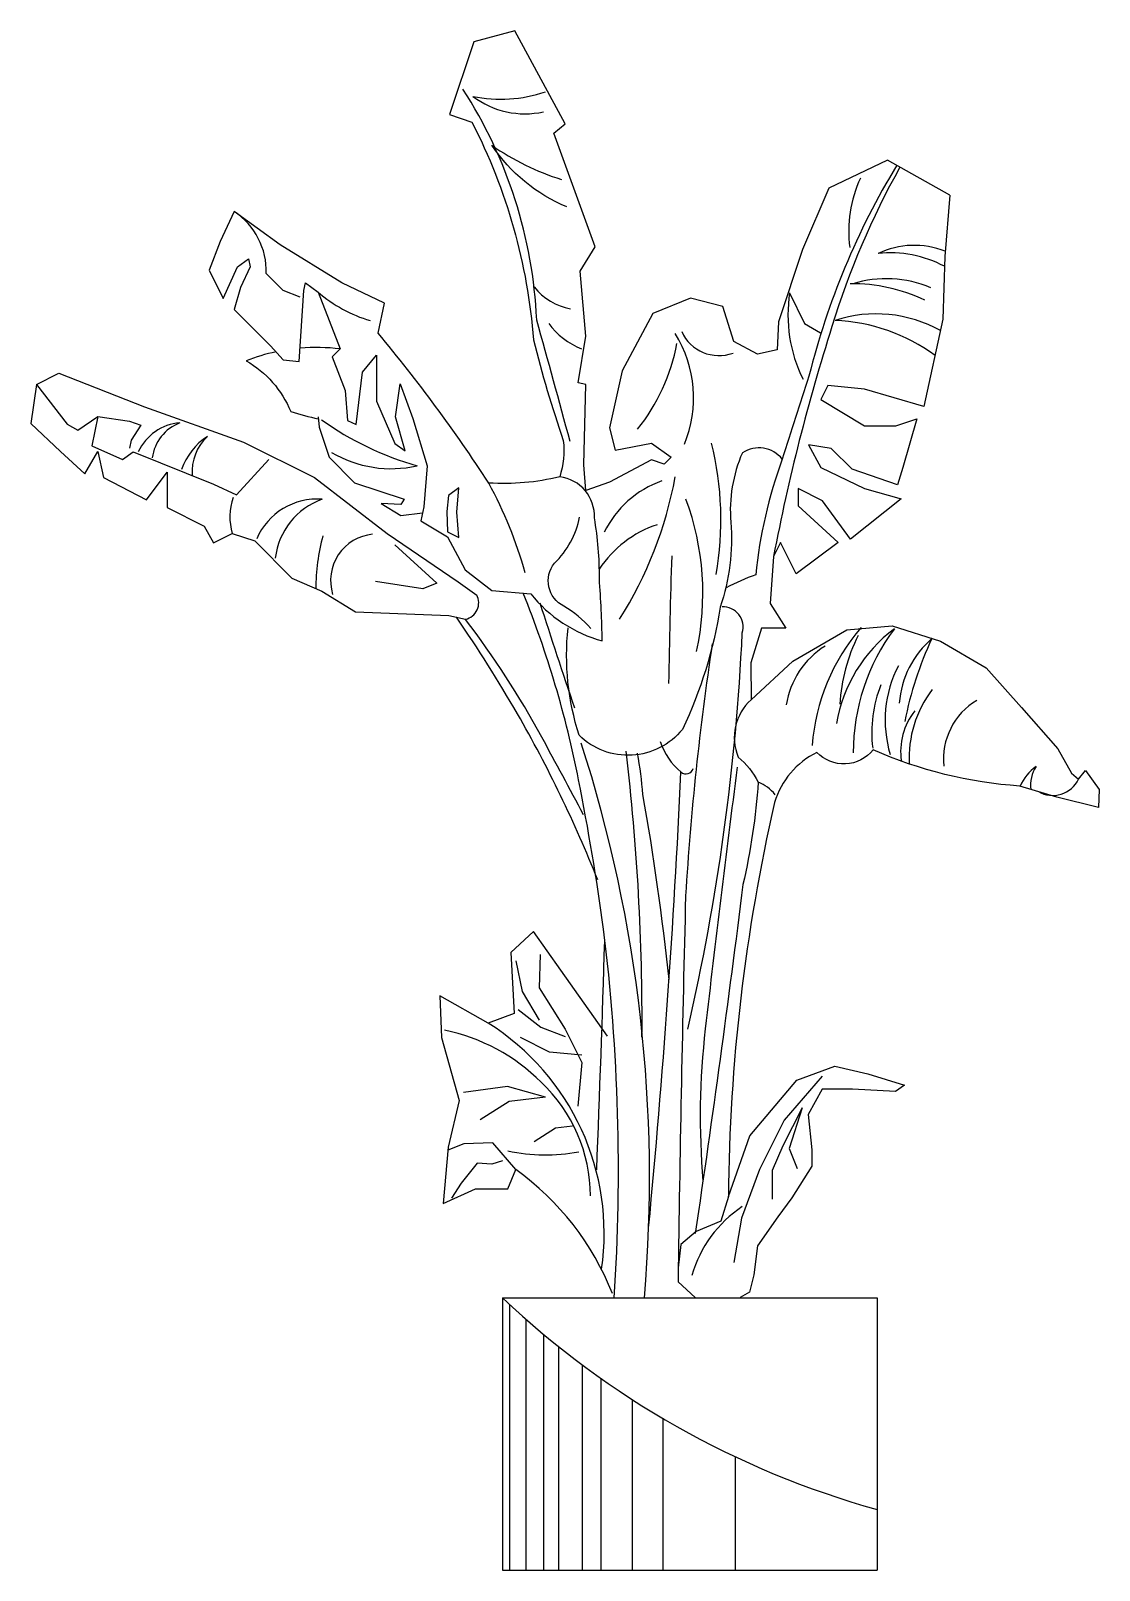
# Model space of a CAD drawing. Extents: x 1323 to 1713, y 184 to 747.
import ezdxf

# ---------------------------------------------------------------- set-up
doc = ezdxf.new("R2010")
doc.units = 0
doc.header["$LTSCALE"] = 0.9
doc.header["$MEASUREMENT"] = 0
doc.layers.get('0').update_dxf_attribs({"color": 3, "linetype": 'CONTINUOUS'})
for name, color, linetype in [('3', 3, 'CONTINUOUS'), ('4', 4, 'CONTINUOUS'), ('7', 7, 'CONTINUOUS')]:
    doc.layers.add(name, color=color, linetype=linetype)

# ---------------------------------------------------------------- blocks, each defined once
blk = doc.blocks.new('Z-11')
at = {"color": 3}
for p, q in [((-22.32, 131.36), (-22.32, 34.15)), ((-16.34, 125.96), (-16.34, 34.15)), ((-9.92, 120.47), (-9.92, 34.15)), ((-4.37, 115.93), (-4.37, 34.15)), ((4.18, 109.33), (4.18, 34.15)), ((11.02, 104.37), (11.02, 34.15)), ((22.56, 96.57), (22.56, 34.15)), ((33.68, 89.72), (33.68, 34.15)), ((60.18, 75.69), (60.18, 34.15))]:
    blk.add_line(p, q, dxfattribs=at)
blk.add_arc((200.12, 372.03), 327.73, 226.6401, 254.4149, dxfattribs=at)
at = {"layer": '3'}
for points in [[(-0.16, 447, 0.001227), (-12.37, 491.43, 0.132787), (-39.38, 575.87)], [(-1.32, 532.84, -0.148511), (-28.77, 555.34, 0.075504), (-3.32, 542.84, 0.141832)], [(120.44, 547.34, 0.053741), (95.59, 489.07, 0.030051), (74.23, 404.94)], [(119.25, 548.01, 0.075302), (87.18, 470.88, 0.003862), (77.42, 440.54)], [(-98.87, 499.76), (-105.06, 502.24), (-111.26, 508.43, 0.259273), (-122.96, 531.07)], [(7.41, 378.57, 0.086058), (-2.49, 386.78, -0.480869), (-5.87, 402.46, 0.150554), (3.31, 419.35, 0.015666)], [(7.29, 171.05, 0.204102), (-10.73, 212.63, 0.148081), (-46.1, 231.63, 0.148081)]]:
    blk.add_lwpolyline(points, format="xyb", dxfattribs=at)
for points in [[(80.11, 501.41), (85.48, 490.21), (91.33, 486.8)], [(-172.84, 456.16), (-161.34, 454.39), (-157.13, 452.92), (-160.71, 447.45), (-161.34, 444.5)], [(-40.85, 411.86), (-41.55, 421.2), (-40.85, 430.08), (-44.59, 427.28), (-45.29, 421.44), (-45.06, 413.97), (-40.85, 411.86)], [(-64.22, 409.14), (-48.86, 395.15), (-53.98, 393.11), (-71.39, 395.84)], [(-11.11, 259.36), (-11.49, 247.2), (-1.98, 232.01), (4.12, 219.85), (2.7, 203.85)], [(-11.32, 235.34), (-17.53, 245.8), (-19.85, 257.03)], [(-19.15, 239.21), (-10.83, 232.72), (-1.95, 229.4)], [(4.1, 222.51), (-7.69, 223.65), (-18.34, 228.97)], [(91.96, 214.88), (78.08, 198.76), (69.05, 180.72), (62.45, 162.86), (59.67, 146.65)], [(-9.16, 207.22), (-23.04, 211.1), (-39.14, 208.88)], [(-9.16, 207.22), (-22.49, 205.55), (-33.03, 198.9)], [(84.69, 203.27), (77.57, 189.33), (73.71, 180.34), (73.71, 169.88)], [(84.69, 203.27), (79.94, 188.44), (82.91, 181.12)], [(0.7, 196.61), (-5.51, 195.83), (-13.26, 190.8)], [(-24.89, 183.83), (-28.77, 182.67), (-34.2, 183.05), (-40.02, 175.69), (-43.51, 170.27)]]:
    blk.add_lwpolyline(points, dxfattribs=at)
for centre, radius, start, end in [((-25.53, 623.08), 50.89, 258.4378, 288.7065), ((-16.67, 598.58), 31.73, 233.0675, 282.37), ((148.29, 523.82), 46.6, 155.2804, 187.2069), ((125.64, 488.12), 30.62, 68.2846, 115.5505), ((116.96, 473.78), 42.21, 62.0939, 96.1528), ((-58.29, 541.24), 52.23, 229.3272, 253.3548), ((3.85, 517.05), 21.86, 218.2243, 259.9076), ((132.33, 493.25), 52.85, 171.1125, 206.4001), ((103.21, 444.02), 60.66, 64.2873, 90.8891), ((115.45, 465.04), 41.49, 66.9638, 107.1591), ((14.35, 506.55), 27.69, 216.2189, 248.0964), ((111.71, 445.46), 48.22, 60.7685, 108.1047), ((93.99, 424.99), 66.36, 53.7044, 87.6316), ((0.77, 462.99), 44.24, 337.3881, 32.0203), ((54.22, 493.33), 14.9, 204.2179, 290.4012), ((-31.25, 496.03), 71.36, 321.3392, 349.3626), ((-141.4, 435.5), 18.37, 94.4531, 155.1817), ((-137.26, 439.03), 15.8, 110.6421, 172.9106), ((-25.57, 546.14), 112.26, 234.3234, 254.213), ((-119.54, 428.77), 24.07, 123.3968, 160.5947), ((-120.8, 435.91), 17.64, 132.8052, 183.9581), ((-62.91, 418.39), 117.87, 350.2075, 13.747), ((-65.58, 480.03), 42.98, 239.5285, 282.7307), ((-107.37, 461.07), 148.13, 327.7333, 349.4877), ((45.93, 397.34), 37.43, 109.6728, 153.9006), ((-103.11, 419.38), 21.46, 160.6687, 196.366), ((-92.72, 401.94), 23.98, 85.4909, 156.7922), ((-82.13, 401.34), 26.01, 109.5491, 173.4495), ((-50.68, 391.48), 99.05, 347.5721, 20.3665), ((-16.01, 392.45), 77.19, 164.9124, 179.525), ((-70.75, 396.13), 17.02, 95.4758, 197.2795), ((44.37, 378.16), 40.46, 108.2955, 146.8315), ((3032.17, 310.84), 2996.68, 178.19492, 179.08895), ((163.14, 330.1), 75, 139.3666, 175.6238), ((150.62, 335.08), 54.03, 126.5906, 170.7191), ((178.7, 333.32), 75.32, 143.1728, 180.1449), ((109.68, 345.73), 31.22, 122.1515, 170.9709), ((161.66, 347.54), 63.26, 153.2087, 176.9532), ((154.76, 348.66), 34.67, 130.4923, 175.6795), ((252.14, 318.84), 132.47, 154.9491, 168.7957), ((158.68, 345.02), 43.66, 152.7759, 196.6099), ((156.82, 340.57), 46.69, 158.123, 186.997), ((164.93, 331.29), 41.13, 142.6502, 183.1365), ((161.07, 331.03), 24.69, 120.4636, 186.3524), ((144.18, 333.67), 23.48, 141.024, 188.8519), ((181.98, 312.65), 19.46, 127.257, 154.7771), ((180.66, 321.32), 12.48, 146.9316, 187.1925), ((63.53, 308.9), 14.39, 38.2524, 69.4163), ((176.28, 327.97), 10.45, 239.939, 334.6607), ((-9.05, 249.78), 63.74, 257.4526, 280.8643), ((87.83, 129.55), 45.18, 123.7281, 164.0027)]:
    blk.add_arc(centre, radius, start, end, dxfattribs=at)
at = {"layer": '4'}
for p, q in [((-24.89, 133.76), (112.07, 133.76)), ((-24.89, 133.76), (-24.89, 34.15)), ((112.07, 133.76), (112.07, 34.15)), ((-24.89, 34.15), (112.07, 34.15))]:
    blk.add_line(p, q, dxfattribs=at)
for points in [[(138.66, 537.1), (115.89, 549.9), (94.45, 539.7), (84.75, 517.26), (76.07, 490.73), (75.56, 480.53), (68.41, 479), (59.73, 483.59), (55.64, 496.34), (43.9, 499.4), (30.11, 493.79), (18.88, 472.88), (14.28, 451.97), (16.33, 443.81), (29.6, 446.36), (36.75, 441.26), (34.2, 438.71), (29.6, 440.24), (14.28, 432.08), (5.6, 429.02), (4.85, 438.51), (5.53, 467.8), (2.8, 468.48), (5.53, 485.51), (3.48, 509.35), (8.94, 518.21), (-6.06, 559.76), (-1.97, 563.16), (-20.39, 597.22), (-35.39, 593.13), (-44.25, 566.57), (-36.07, 563.84, -0.099845), (-13.57, 484.15, 0.021866), (-2.65, 447.36, -0.103344), (-3.97, 434.08)], [(138.66, 537.1), (136.82, 514.66), (136.18, 491.7), (129.15, 459.8), (107.44, 466.18), (94.03, 467.46), (91.47, 462.35), (107.44, 452.78), (118.93, 452.78), (126.6, 455.33), (121.49, 437.47), (119.57, 431.09), (102.97, 436.83), (95.3, 444.49), (87, 445.77), (91.47, 437.47), (107.44, 429.82), (120.85, 425.99), (102.33, 411.32), (92.11, 425.35), (83.17, 429.82), (83.17, 423.44), (97.86, 410.04), (82.53, 398.56), (76.78, 410.04), (74.23, 404.94), (72.95, 387.71), (78.7, 378.78), (69.76, 378.78), (65.92, 366.02), (65.99, 352.55), (81.23, 366.69), (100.98, 378.16), (117.54, 379.62), (135.22, 373.95), (151.95, 364.17), (164.89, 349.67), (178.15, 334.53), (183.2, 325.7), (185.73, 323.5), (188.25, 326.65), (193.3, 319.71), (192.99, 313.09), (177.83, 316.88), (164.26, 320.97, -0.08745), (110.59, 334.22, -0.455812), (90.07, 333.27, 0.207241), (74.61, 314.98, 0.054569), (57.72, 170.81)], [(-107.71, 479.8, 0.040035), (-118.62, 476.53, -0.165086), (-102.35, 458.01, 0.025987), (-92.24, 455.29)], [(-84.24, 480.85, 0.051719), (-98.94, 481.1, 0.051719)], [(77.42, 440.54, 0.386551), (62.82, 442.84, 0.124227), (58.59, 417.51, -0.102773), (54.75, 386.42, -0.072244), (40.87, 341.66, -0.441824), (3.14, 339.53, -0.103975), (-0.94, 378.79)], [(-14.59, 391.3, 0.157412), (11.6, 374.03, 0.013604), (10.52, 396.8, 0.046766), (8.7, 419.02, 0.393085), (-3.97, 434.08, -0.076044), (-29.92, 431.79)], [(12.05, 268.67, 0.014594), (2.94, 323.28, 0.04696), (-17.31, 391.55)], [(9.94, 286.63, 0.034634), (-19.41, 347.41, 0.017878), (-41.67, 382.71)], [(65.99, 352.55, 0.316038), (61.3, 331.59, -0.098243), (68.59, 322.38, -0.040113), (63.04, 285, -0.005341), (45.6, 157.34)], [(36.01, 250.23, 0.01759), (26.47, 317.87, 0.022546), (24.52, 332.94)], [(15.31, 135.32, 0.144651), (-20.06, 180.66), (-28.39, 190.5), (-39.06, 190.05), (-44.84, 187.83)]]:
    blk.add_lwpolyline(points, format="xyb", dxfattribs=at)
for points in [[(-70.37, 486.62), (-68.06, 497.59), (-83.67, 505.09), (-106.2, 518.94), (-122.96, 531.07), (-128.16, 520.1), (-132.21, 509.71), (-127.01, 499.32), (-121.81, 510.86), (-117.76, 513.75), (-117.18, 510.86), (-120.65, 503.36), (-122.96, 495.28), (-109.67, 482), (-105.05, 476.81), (-99.27, 476.23), (-97.54, 502.21), (-96.96, 505.09), (-92.33, 501.63), (-84.24, 480.85), (-87.13, 477.96), (-82.46, 465.66), (-81.61, 454.71), (-78.45, 453.23), (-76.13, 472.41), (-70.95, 478.54), (-70.95, 461.8), (-64.29, 446.32), (-60.46, 443.59), (-64.02, 456.03), (-62.28, 468.15), (-57.66, 455.45), (-52.46, 438.13), (-53.62, 423.13), (-54.77, 417.93), (-44.95, 412.16), (-38.59, 400.04), (-28.77, 392.53), (-14.59, 391.3)], [(-195.33, 467.85), (-197.38, 453.54), (-186.46, 443.32), (-177.59, 435.14), (-172.82, 443.32), (-170.77, 433.78), (-155.08, 425.6), (-147.57, 435.82), (-147.57, 422.87), (-133.93, 416.06), (-130.52, 409.93), (-123.7, 413.33), (-115.51, 410.61), (-101.87, 396.98), (-90.95, 392.21), (-78.67, 384.71), (-44.56, 383.35), (-38.42, 381.99)], [(-195.33, 467.85), (-187.14, 471.93), (-155.76, 459.67), (-119.6, 446.72), (-93.68, 433.78), (-67.07, 413.33), (-41.15, 395.62), (-34.33, 390.85)], [(-195.33, 467.85), (-184.1, 453.35), (-180.16, 451.1), (-172.84, 456.16), (-175.09, 445.47), (-163.83, 440.41), (-159.89, 443.22), (-130.62, 431.42), (-122.18, 427.48), (-110.35, 440.41)], [(-92.32, 456.02), (-91.92, 452.22), (-88.32, 441.24), (-78.97, 431.82), (-60.79, 425.87), (-62.04, 423.99), (-69.25, 424.3), (-62.04, 419.92), (-54.11, 420.88)], [(13.54, 229.52), (-3.55, 253.66), (-13.57, 267.79), (-21.82, 260.14), (-20.65, 237.77), (-30.08, 234.23), (-47.76, 244.24), (-47.17, 228.94), (-40.69, 205.97), (-44.81, 188.9), (-46.58, 168.29), (-34.79, 173.59), (-23, 173.59), (-20.06, 180.66)], [(57.72, 170.81), (65.59, 193.03), (82.72, 213.38), (96.61, 218.46), (108.64, 215.69), (122.06, 211.53), (118.82, 209.21), (103.09, 210.14), (91.98, 210.14), (86.89, 200.89), (88.27, 187.95), (88.27, 181.94), (80.87, 170.38), (75.78, 163.44), (68.37, 152.81), (66.98, 142.18)], [(57.72, 170.81), (54.97, 161.79), (45.98, 158.01), (40.31, 153.29), (39.36, 144.78), (39.36, 139.59), (45.51, 133.92)], [(66.98, 142.18), (65.37, 135.81), (62.06, 133.92)]]:
    blk.add_lwpolyline(points, dxfattribs=at)
for centre, radius, start, end in [((-515.18, 116.14), 578.89, 33.04235, 39.79066), ((237.35, 381.7), 170.41, 159.8036, 174.4317), ((96.72, 317.16), 86.1, 109.6624, 117.5469), ((-39.67, 387.94), 6.08, 281.8505, 28.548), ((2164.26, 1083.17), 2283.86, 197.72095, 198.73601), ((55.76, 379.18), 7.34, 343.0589, 92.4999), ((-309.75, 176.05), 340.63, 28.5525, 37.1845), ((1076.17, 218.06), 1036.02, 171.39724, 176.52866), ((-751.85, 415.12), 815.53, 347.02484, 357.3238), ((-3127.43, -1357.17), 3548.45, 28.03167, 28.55251), ((-490.33, 177.66), 519.2, 355.1496, 17.8297), ((-810.22, 235.17), 836.35, 359.58245, 6.76975), ((56.44, 345.17), 24.96, 198.5316, 229.9624), ((7427.9, -618.99), 7427.58, 172.675924, 173.419637), ((-3403.2, 486.64), 3447.32, 354.55316, 357.32998), ((12641.91, -36.38), 12603.84, 178.558023, 179.176264), ((-697.88, 180.57), 715.38, 356.2479, 7.07401), ((-9159.43, 543.8), 9176.19, 357.731944, 358.254881), ((-78.54, 157.43), 90.82, 351.628, 57.7487), ((328.48, 199.97), 281.07, 173.4196, 184.8021)]:
    blk.add_arc(centre, radius, start, end, dxfattribs=at)
at = {"layer": '7'}
for centre, radius, start, end in [((-167.2, 356.96), 156.35, 15.5984, 28.5946), ((42.18, 328.19), 2.79, 229.9624, 343.3989)]:
    blk.add_arc(centre, radius, start, end, dxfattribs=at)

msp = doc.modelspace()

# ---------------------------------------------------------------- block references
at = {"layer": '3'}
msp.add_blockref('Z-11', (1520, 150), dxfattribs=at)

doc.saveas('drawing.dxf')
